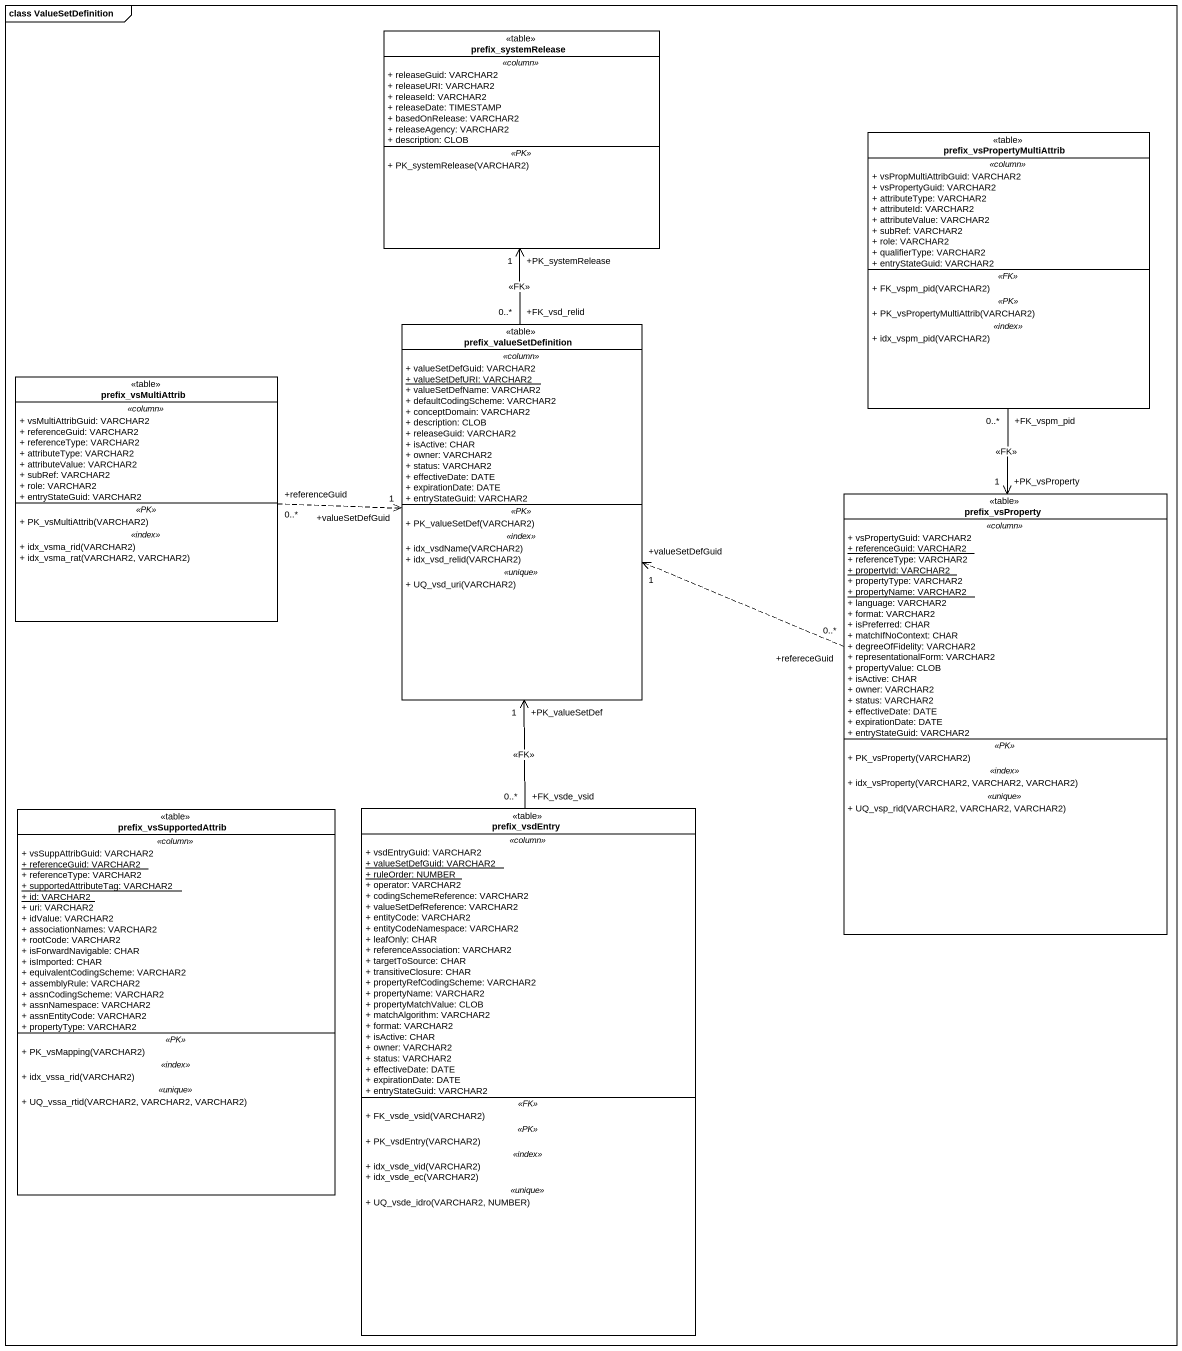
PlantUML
@startuml
mainframe class ValueSetDefinition
hide circle
hide empty members
skinparam classAttributeIconSize 0
class prefix_systemRelease <<table>> #FFFFFF {
  .. <<column>> ..
  + releaseGuid: VARCHAR2
  + releaseURI: VARCHAR2
  + releaseId: VARCHAR2
  + releaseDate: TIMESTAMP
  + basedOnRelease: VARCHAR2
  + releaseAgency: VARCHAR2
  + description: CLOB
  .. <<PK>> ..
  + PK_systemRelease(VARCHAR2)
}
class prefix_vsPropertyMultiAttrib <<table>> #FFFFFF {
  .. <<column>> ..
  + vsPropMultiAttribGuid: VARCHAR2
  + vsPropertyGuid: VARCHAR2
  + attributeType: VARCHAR2
  + attributeId: VARCHAR2
  + attributeValue: VARCHAR2
  + subRef: VARCHAR2
  + role: VARCHAR2
  + qualifierType: VARCHAR2
  + entryStateGuid: VARCHAR2
  .. <<FK>> ..
  + FK_vspm_pid(VARCHAR2)
  .. <<PK>> ..
  + PK_vsPropertyMultiAttrib(VARCHAR2)
  .. <<index>> ..
  + idx_vspm_pid(VARCHAR2)
}
class prefix_valueSetDefinition <<table>> #FFFFFF {
  .. <<column>> ..
  + valueSetDefGuid: VARCHAR2
  {static} + valueSetDefURI: VARCHAR2
  + valueSetDefName: VARCHAR2
  + defaultCodingScheme: VARCHAR2
  + conceptDomain: VARCHAR2
  + description: CLOB
  + releaseGuid: VARCHAR2
  + isActive: CHAR
  + owner: VARCHAR2
  + status: VARCHAR2
  + effectiveDate: DATE
  + expirationDate: DATE
  + entryStateGuid: VARCHAR2
  .. <<PK>> ..
  + PK_valueSetDef(VARCHAR2)
  .. <<index>> ..
  + idx_vsdName(VARCHAR2)
  + idx_vsd_relid(VARCHAR2)
  .. <<unique>> ..
  + UQ_vsd_uri(VARCHAR2)
}
class prefix_vsMultiAttrib <<table>> #FFFFFF {
  .. <<column>> ..
  + vsMultiAttribGuid: VARCHAR2
  + referenceGuid: VARCHAR2
  + referenceType: VARCHAR2
  + attributeType: VARCHAR2
  + attributeValue: VARCHAR2
  + subRef: VARCHAR2
  + role: VARCHAR2
  + entryStateGuid: VARCHAR2
  .. <<PK>> ..
  + PK_vsMultiAttrib(VARCHAR2)
  .. <<index>> ..
  + idx_vsma_rid(VARCHAR2)
  + idx_vsma_rat(VARCHAR2, VARCHAR2)
}
class prefix_vsProperty <<table>> #FFFFFF {
  .. <<column>> ..
  + vsPropertyGuid: VARCHAR2
  {static} + referenceGuid: VARCHAR2
  + referenceType: VARCHAR2
  {static} + propertyId: VARCHAR2
  + propertyType: VARCHAR2
  {static} + propertyName: VARCHAR2
  + language: VARCHAR2
  + format: VARCHAR2
  + isPreferred: CHAR
  + matchIfNoContext: CHAR
  + degreeOfFidelity: VARCHAR2
  + representationalForm: VARCHAR2
  + propertyValue: CLOB
  + isActive: CHAR
  + owner: VARCHAR2
  + status: VARCHAR2
  + effectiveDate: DATE
  + expirationDate: DATE
  + entryStateGuid: VARCHAR2
  .. <<PK>> ..
  + PK_vsProperty(VARCHAR2)
  .. <<index>> ..
  + idx_vsProperty(VARCHAR2, VARCHAR2, VARCHAR2)
  .. <<unique>> ..
  + UQ_vsp_rid(VARCHAR2, VARCHAR2, VARCHAR2)
}
class prefix_vsSupportedAttrib <<table>> #FFFFFF {
  .. <<column>> ..
  + vsSuppAttribGuid: VARCHAR2
  {static} + referenceGuid: VARCHAR2
  + referenceType: VARCHAR2
  {static} + supportedAttributeTag: VARCHAR2
  {static} + id: VARCHAR2
  + uri: VARCHAR2
  + idValue: VARCHAR2
  + associationNames: VARCHAR2
  + rootCode: VARCHAR2
  + isForwardNavigable: CHAR
  + isImported: CHAR
  + equivalentCodingScheme: VARCHAR2
  + assemblyRule: VARCHAR2
  + assnCodingScheme: VARCHAR2
  + assnNamespace: VARCHAR2
  + assnEntityCode: VARCHAR2
  + propertyType: VARCHAR2
  .. <<PK>> ..
  + PK_vsMapping(VARCHAR2)
  .. <<index>> ..
  + idx_vssa_rid(VARCHAR2)
  .. <<unique>> ..
  + UQ_vssa_rtid(VARCHAR2, VARCHAR2, VARCHAR2)
}
class prefix_vsdEntry <<table>> #FFFFFF {
  .. <<column>> ..
  + vsdEntryGuid: VARCHAR2
  {static} + valueSetDefGuid: VARCHAR2
  {static} + ruleOrder: NUMBER
  + operator: VARCHAR2
  + codingSchemeReference: VARCHAR2
  + valueSetDefReference: VARCHAR2
  + entityCode: VARCHAR2
  + entityCodeNamespace: VARCHAR2
  + leafOnly: CHAR
  + referenceAssociation: VARCHAR2
  + targetToSource: CHAR
  + transitiveClosure: CHAR
  + propertyRefCodingScheme: VARCHAR2
  + propertyName: VARCHAR2
  + propertyMatchValue: CLOB
  + matchAlgorithm: VARCHAR2
  + format: VARCHAR2
  + isActive: CHAR
  + owner: VARCHAR2
  + status: VARCHAR2
  + effectiveDate: DATE
  + expirationDate: DATE
  + entryStateGuid: VARCHAR2
  .. <<FK>> ..
  + FK_vsde_vsid(VARCHAR2)
  .. <<PK>> ..
  + PK_vsdEntry(VARCHAR2)
  .. <<index>> ..
  + idx_vsde_vid(VARCHAR2)
  + idx_vsde_ec(VARCHAR2)
  .. <<unique>> ..
  + UQ_vsde_idro(VARCHAR2, NUMBER)
}
prefix_vsPropertyMultiAttrib "+FK_vspm_pid\n0..*" --> "+PK_vsProperty\n1" prefix_vsProperty : <<FK>>
prefix_valueSetDefinition "+FK_vsd_relid\n0..*" -up-> "+PK_systemRelease\n1" prefix_systemRelease : <<FK>>
prefix_vsMultiAttrib "+referenceGuid\n0..*" .right.> "+valueSetDefGuid\n1" prefix_valueSetDefinition
prefix_vsProperty "+refereceGuid\n0..*" .left.> "+valueSetDefGuid\n1" prefix_valueSetDefinition
prefix_vsdEntry "+FK_vsde_vsid\n0..*" -up-> "+PK_valueSetDef\n1" prefix_valueSetDefinition : <<FK>>
@enduml
